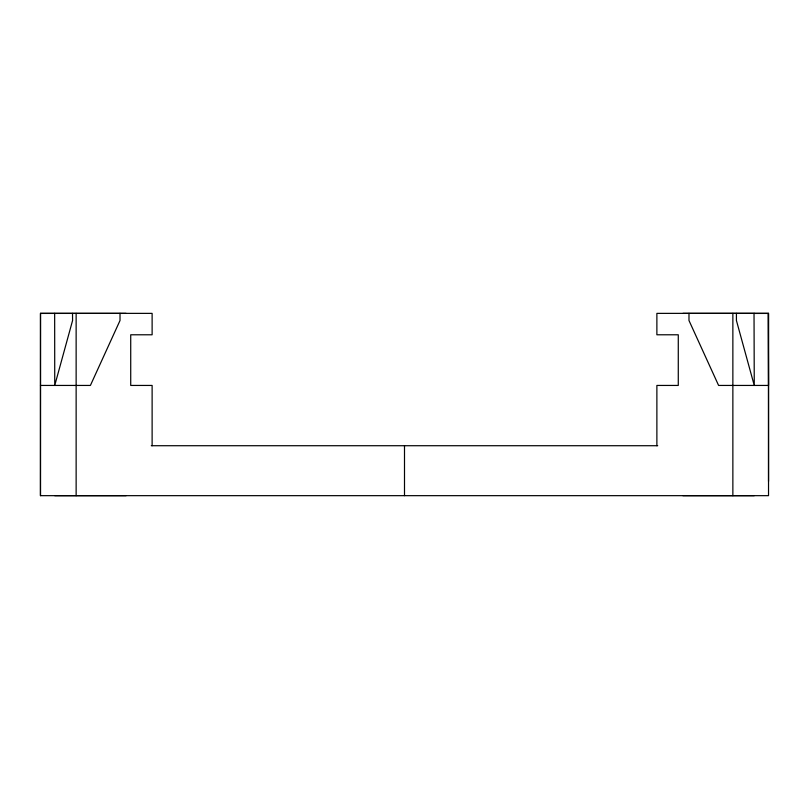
<?xml version="1.0" encoding="UTF-8"?>
<svg xmlns="http://www.w3.org/2000/svg" width="809" height="809" viewBox="0 0 809 809"><rect width="100%" height="100%" fill="white"/><g stroke="black" fill="none" stroke-linecap="round" stroke-linejoin="round"><path stroke-width="1.21" d="M656.878 445.719L656.878 385.438L678.276 385.438L678.276 334.784L656.878 334.784L656.878 313.376L768.499 313.336L768.53 495.664L40.47 495.664L40.501 313.336L152.122 313.376L152.122 334.784L130.724 334.784L130.724 385.438L152.122 385.438L152.122 445.719M768.53 481.365L768.499 313.336M40.47 495.664L40.501 313.336M754.342 313.356L682.968 313.366M736.423 313.376L736.423 320.516L754.261 385.438L754.028 313.437L768.277 313.427L768.53 385.438L718.594 385.438L688.985 320.516L688.985 313.376M126.083 313.376L40.723 313.427M40.47 385.438L90.406 385.438L120.015 320.516L120.015 313.376M151.283 445.719L657.717 445.719M54.739 495.664L126.133 495.664M754.261 495.664L682.867 495.664M72.517 313.366L72.577 320.516L54.739 385.438L54.658 313.356M732.863 313.376L732.863 495.664M404.5 445.719L404.5 495.664M76.137 313.376L76.137 495.664"/></g></svg>
